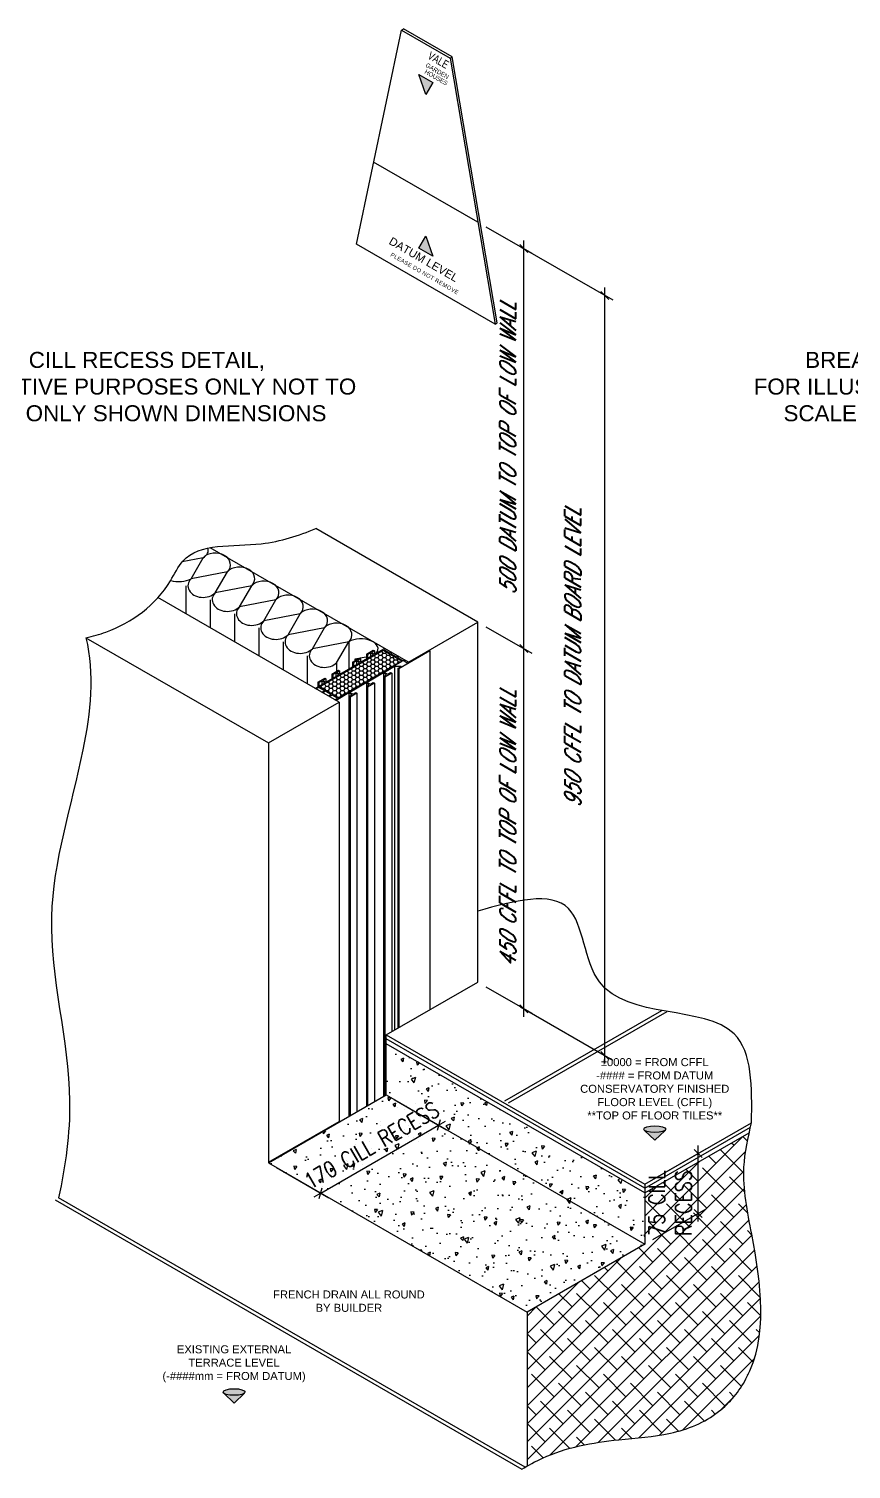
# Model space of a CAD drawing. Header units: millimetres. Extents: x 0 to 23312, y -3206 to 11448.
# Drawn here: x 1027 to 2054, y 5241 to 7041 of the extents above; entities that cross this region are included whole.
import ezdxf

# ---------------------------------------------------------------- set-up
doc = ezdxf.new("R2010")
doc.units = ezdxf.units.MM
doc.header["$LTSCALE"] = 10
doc.header["$PDMODE"] = 35
doc.linetypes.add('CENTER2', pattern=[1.125, 0.75, -0.125, 0.125, -0.125])
for name, color, linetype in [('03 - Datum', 11, 'CENTER2'), ('40 - Detail Outline', 142, 'Continuous'), ('41 - Detail', 7, 'Continuous'), ('42 - Detail Hatch', 251, 'Continuous')]:
    doc.layers.add(name, color=color, linetype=linetype)
doc.styles.add('-30DEGREE', font='romans.shx', dxfattribs={"width": 0.8, "height": 10})
doc.styles.add('1-2', font='romans.shx', dxfattribs={"width": 0.8, "height": 4})
doc.styles.add('30DEGREE', font='romans.shx', dxfattribs={"width": 0.8, "oblique": 30, "height": 10})
doc.dimstyles.new('-30 DEGREE', dxfattribs={"dimtxt": 10, "dimasz": 10, "dimexe": 10, "dimexo": 10, "dimgap": 10, "dimtad": 1, "dimdec": 0, "dimzin": 0, "dimdsep": 46, "dimtxsty": '-30DEGREE', "dimblk": 'OBLIQUE', "dimcen": 10, "dimdle": 10, "dimclrd": 251, "dimclre": 251, "dimclrt": 251, "dimadec": 0, "dimazin": 0, "dimtfac": 1, "dimtdec": 0, "dimtix": 1, "dimtmove": 1, "dimatfit": 3, "dimfxl": 1, "dimtolj": 1, "dimtzin": 0, "dimlwd": 25, "dimarcsym": 0})

# ---------------------------------------------------------------- blocks, each defined once
blk = doc.blocks.new('_Oblique')
at = {"color": 0, "linetype": 'ByBlock', "lineweight": -2}
blk.add_line((-0.5, -0.5), (0.5, 0.5), dxfattribs=at)
blk = doc.blocks.new('*D62')
at = {"layer": '42 - Detail Hatch', "color": 251, "lineweight": -2, "ltscale": 10, "transparency": 16777216}
for p, q in [((1806.517979557507, 5602.879086343028), (1873.104001618185, 5641.322544104026)), ((1806.517979557507, 5527.879086343028), (1873.104001618185, 5566.322544104026))]:
    blk.add_line(p, q, dxfattribs=at)
at = {"layer": '42 - Detail Hatch', "color": 251, "lineweight": 25, "ltscale": 10, "transparency": 16777216}
blk.add_line((1863.104001618185, 5550.54904141213), (1863.104001618185, 5645.54904141213), dxfattribs=at)
at = {"layer": 'Defpoints', "color": 0, "ltscale": 10, "transparency": 16777216}
for p in [(1863.104001618185, 5635.54904141213), (1796.517979557507, 5597.105583651131), (1796.517979557507, 5522.105583651131)]:
    blk.add_point(p, dxfattribs=at)
at = {"layer": '42 - Detail Hatch', "color": 251, "lineweight": 25, "ltscale": 10, "transparency": 16777216, "xscale": 10, "yscale": 10, "zscale": 10}
for p, rotation in [((1863.104001618185, 5635.54904141213), 90), ((1863.104001618185, 5560.54904141213), 270)]:
    blk.add_blockref('_Oblique', p, dxfattribs=dict(at, rotation=rotation))
at = {"layer": '42 - Detail Hatch', "color": 251, "ltscale": 10, "transparency": 16777216, "insert": (1828.104001618169, 5573.518000480402), "char_height": 10, "attachment_point": 5, "rotation": 90, "style": '-30DEGREE'}
blk.add_mtext('\\A1;{\\H2x;75 CILL\\PRECESS}', dxfattribs=at)
blk = doc.blocks.new('*D63')
at = {"layer": '42 - Detail Hatch', "color": 251, "lineweight": -2, "ltscale": 10, "transparency": 16777216}
for p, q in [((1483.490503945909, 5702.832080959244), (1548.866604614566, 5665.08717163963)), ((1336.266185302546, 5617.83208095923), (1401.642285971203, 5580.087171639616))]:
    blk.add_line(p, q, dxfattribs=at)
at = {"layer": '42 - Detail Hatch', "color": 251, "lineweight": 25, "ltscale": 10, "transparency": 16777216}
for p, q in [((1538.866604614566, 5670.860674331526), (1547.52685865241, 5675.860674331527)), ((1391.642285971203, 5585.860674331511), (1538.866604614566, 5670.860674331526)), ((1391.642285971203, 5585.860674331511), (1382.982031933359, 5580.86067433151))]:
    blk.add_line(p, q, dxfattribs=at)
at = {"layer": 'Defpoints', "color": 0, "ltscale": 10, "transparency": 16777216}
for p in [(1473.490503945908, 5708.60558365114), (1538.866604614566, 5670.860674331526), (1326.266185302546, 5623.605583651126)]:
    blk.add_point(p, dxfattribs=at)
at = {"layer": '42 - Detail Hatch', "color": 251, "lineweight": 25, "ltscale": 10, "transparency": 16777216, "xscale": 10, "yscale": 10, "zscale": 10}
for p, rotation in [((1538.866604614566, 5670.860674331526), 210.000000000003), ((1391.642285971203, 5585.860674331511), 30.00000000000293)]:
    blk.add_blockref('_Oblique', p, dxfattribs=dict(at, rotation=rotation))
at = {"layer": '42 - Detail Hatch', "color": 251, "ltscale": 10, "transparency": 16777216, "insert": (1455.254445292884, 5645.681182407207), "char_height": 10, "attachment_point": 5, "rotation": 30.000000000002917, "style": '-30DEGREE'}
blk.add_mtext('\\A1;{\\H2x;170 CILL RECESS}', dxfattribs=at)
blk = doc.blocks.new('*D51')
at = {"layer": '42 - Detail Hatch', "color": 251, "lineweight": -2, "ltscale": 10, "transparency": 16777216}
for p, q in [((1597.805857245444, 6293.832080959226), (1655.134975878309, 6260.733098884138)), ((1597.805857245444, 5843.832080959231), (1655.134975878309, 5810.733098884143))]:
    blk.add_line(p, q, dxfattribs=at)
at = {"layer": '42 - Detail Hatch', "color": 251, "lineweight": 25, "ltscale": 10, "transparency": 16777216}
blk.add_line((1645.134975878309, 5806.506601576039), (1645.134975878309, 6276.506601576034), dxfattribs=at)
at = {"layer": 'Defpoints', "color": 0, "ltscale": 10, "transparency": 16777216}
for p in [(1587.805857245444, 6299.605583651122), (1645.134975878309, 6266.506601576034), (1587.805857245444, 5849.605583651128)]:
    blk.add_point(p, dxfattribs=at)
at = {"layer": '42 - Detail Hatch', "color": 251, "lineweight": 25, "ltscale": 10, "transparency": 16777216, "xscale": 10, "yscale": 10, "zscale": 10}
for p, rotation in [((1645.134975878309, 6266.506601576034), 90), ((1645.134975878309, 5816.506601576039), 270)]:
    blk.add_blockref('_Oblique', p, dxfattribs=dict(at, rotation=rotation))
at = {"layer": '42 - Detail Hatch', "color": 251, "ltscale": 10, "transparency": 16777216, "insert": (1625.13497587831, 6041.506601576035), "char_height": 10, "attachment_point": 5, "rotation": 90, "style": '30DEGREE'}
blk.add_mtext('\\A1;{\\H2x;450 CFFL TO TOP OF LOW WALL}', dxfattribs=at)
blk = doc.blocks.new('*D52')
at = {"layer": '42 - Detail Hatch', "color": 251, "lineweight": -2, "ltscale": 10, "transparency": 16777216}
for p, q in [((1597.805857245444, 6793.832080959233), (1655.134975878309, 6760.733098884145)), ((1597.805857245444, 6293.83208095923), (1655.134975878309, 6260.733098884141))]:
    blk.add_line(p, q, dxfattribs=at)
at = {"layer": '42 - Detail Hatch', "color": 251, "lineweight": 25, "ltscale": 10, "transparency": 16777216}
blk.add_line((1645.134975878309, 6256.506601576038), (1645.134975878309, 6776.506601576041), dxfattribs=at)
at = {"layer": 'Defpoints', "color": 0, "ltscale": 10, "transparency": 16777216}
for p in [(1587.805857245444, 6799.60558365113), (1645.134975878309, 6766.506601576041), (1587.805857245444, 6299.605583651126)]:
    blk.add_point(p, dxfattribs=at)
at = {"layer": '42 - Detail Hatch', "color": 251, "lineweight": 25, "ltscale": 10, "transparency": 16777216, "xscale": 10, "yscale": 10, "zscale": 10}
for p, rotation in [((1645.134975878309, 6766.506601576041), 90), ((1645.134975878309, 6266.506601576038), 270)]:
    blk.add_blockref('_Oblique', p, dxfattribs=dict(at, rotation=rotation))
at = {"layer": '42 - Detail Hatch', "color": 251, "ltscale": 10, "transparency": 16777216, "insert": (1625.13497587831, 6516.506601576038), "char_height": 10, "attachment_point": 5, "rotation": 90, "style": '30DEGREE'}
blk.add_mtext('\\A1;{\\H2x;500 DATUM TO TOP OF LOW WALL}', dxfattribs=at)
blk = doc.blocks.new('*D53')
at = {"layer": '42 - Detail Hatch', "color": 251, "lineweight": -2, "ltscale": 10, "transparency": 16777216}
for p, q in [((1641.18304055261, 6768.788252500151), (1756.308182037106, 6702.320721073585)), ((1641.18304055261, 5818.78825250015), (1756.308182037106, 5752.320721073582))]:
    blk.add_line(p, q, dxfattribs=at)
at = {"layer": '42 - Detail Hatch', "color": 251, "lineweight": 25, "ltscale": 10, "transparency": 16777216}
blk.add_line((1746.308182037106, 5748.094223765478), (1746.308182037106, 6718.094223765481), dxfattribs=at)
at = {"layer": 'Defpoints', "color": 0, "ltscale": 10, "transparency": 16777216}
for p in [(1631.18304055261, 6774.561755192048), (1746.308182037106, 6708.094223765481), (1631.18304055261, 5824.561755192046)]:
    blk.add_point(p, dxfattribs=at)
at = {"layer": '42 - Detail Hatch', "color": 251, "lineweight": 25, "ltscale": 10, "transparency": 16777216, "xscale": 10, "yscale": 10, "zscale": 10}
for p, rotation in [((1746.308182037106, 6708.094223765481), 90), ((1746.308182037106, 5758.094223765478), 270)]:
    blk.add_blockref('_Oblique', p, dxfattribs=dict(at, rotation=rotation))
at = {"layer": '42 - Detail Hatch', "color": 251, "ltscale": 10, "transparency": 16777216, "insert": (1706.308182037089, 6255.094223765479), "char_height": 10, "attachment_point": 5, "rotation": 90, "style": '30DEGREE'}
blk.add_mtext('\\A1;{\\H2x;950 CFFL TO DATUM BOARD LEVEL}', dxfattribs=at)

msp = doc.modelspace()

# ---------------------------------------------------------------- hatches: boundary and pattern name
at = {"layer": '40 - Detail Outline', "ltscale": 10}
h = msp.add_hatch(dxfattribs=at)
h.set_pattern_fill('ANSI38', color=251, scale=5)
h.set_pattern_definition([(45, (-68149.67504561083, 15288.2289132566), (-11.22532015133644, 11.22532015133644), []), (135, (-68149.67504561083, 15288.2289132566), (-33.67596045400932, 11.22532015133644), [39.6875, -23.8125])])
edge = h.paths.add_edge_path()
edge.add_spline(control_points=[(1649.293660914144, 5244.752351091076), (1655.535199480317, 5248.342964150983), (1690.728964278195, 5266.858898912866), (1752.972314879892, 5278.165903897872), (1828.989497700674, 5282.22090290963), (1888.097522371678, 5306.115646477632), (1954.104958795052, 5386.785345069795), (1936.911580925178, 5504.14610446167), (1915.688021859587, 5604.894971607573), (1923.660445583472, 5646.961438260336), (1926.827261890689, 5661.33968288414)], knot_values=[45.20764034881536, 45.20764034881536, 45.20764034881536, 45.20764034881536, 66.85458782085135, 165.0664951873218, 229.9225210308296, 295.9706954940116, 349.2401267515318, 530.2604689720953, 614.5237427963617, 658.2394319704634, 658.2394319704634, 658.2394319704634, 658.2394319704634], degree=3, periodic=0)
edge.add_line((1926.827261890674, 5661.339682884129), (1796.517979557506, 5586.10558365117))
edge.add_line((1796.517979557506, 5586.10558365117), (1796.517979557506, 5522.105583651133))
edge.add_line((1796.517979557506, 5522.105583651133), (1649.293660914129, 5437.105583651126))
edge.add_line((1649.293660914129, 5437.105583651126), (1649.293660914129, 5244.752351091072))
h.paths.add_polyline_path([(1836.588564154543, 5551.918488767918), (1836.588564154543, 5610.319076395474), (1805.59177046896, 5592.423069217079), (1805.59177046896, 5534.022481589524)], flags=24)
at = {"layer": '41 - Detail', "ltscale": 2}
h = msp.add_hatch(dxfattribs=at)
h.set_pattern_fill('HONEY', color=251, angle=360, style=0)
h.set_pattern_definition([(0, (-100338.4164944767, 20061.34085354659), (4.762500000000001, 2.749630644999999), [3.175, -6.35]), (120, (-100338.4164944767, 20061.34085354659), (-4.76249998959419, 2.749630663023392), [3.175, -6.35]), (59.99999999999994, (-100338.4164944767, 20061.34085354659), (1.040581045020604e-08, 5.499261308023389), [-6.35, 3.175])])
h.paths.add_polyline_path([(1492.976075531053, 6250.855583651122), (1469.593389628874, 6264.355583651119), (1390.568571533568, 6218.730583651126), (1413.951257435747, 6205.230583651133)])
at = {"layer": '42 - Detail Hatch', "ltscale": 10}
h = msp.add_hatch(color=9, dxfattribs=at)
h.dxf.hatch_style = 1
h.paths.add_polyline_path([(1514.100540576947, 6984.271224248223), (1531.42104865265, 6974.271224248223), (1522.760794614799, 6959.271224248223)])
h = msp.add_hatch(color=9, dxfattribs=at)
h.dxf.hatch_style = 1
h.paths.add_polyline_path([(1522.760794614799, 6782.271224248223), (1531.421048652636, 6757.271224248223), (1514.100540576947, 6767.271224248223)])
h = msp.add_hatch(dxfattribs=at)
h.set_pattern_fill('AR-CONC', color=256, scale=0.25)
h.set_pattern_definition([(259.9999999999996, (1587.805857245443, 5849.605583651126), (-41.43652357501269, -19.3221703770544), [4.762499999999981, -52.38749999999985]), (204.9999999999997, (1587.805857245443, 5849.605583651126), (31.51253022245519, -36.95959270785816), [3.81, -41.9101460425]), (310.4514446999996, (1584.35282462234, 5847.995408094543), (-9.923994221979047, -56.28176133868956), [4.0475022, -44.52256115]), (256.1841999999996, (1594.155857245449, 5838.607061023064), (-63.94562495311736, -24.78244910552134), [7.14375, -78.58125]), (306.6355576099996, (1588.827062928202, 5836.541853523606), (-20.47123718829736, -83.2448441218279), [6.071255785, -66.78390204]), (201.1841511699997, (1594.155857245449, 5838.607061023064), (-20.47123719273818, -83.24484412087317), [5.7149917675, -62.86493298]), (230.9999999999996, (1587.069095931406, 5838.181691680078), (-45.60862837798151, 3.189265979625805), [4.7625, -52.3875]), (175.9999999999996, (1587.069095931406, 5838.181691680078), (9.642964126672481, -47.60311797678497), [3.81, -41.91]), (281.4514449999996, (1583.268376894772, 5838.447463856824), (-35.96566405928196, -44.4138521607281), [4.0475022, -44.5224844]), (247.4999999999996, (1587.805857245443, 5849.605583651126), (9.900677639838081, -18.69277832685688), [0, -41.402, 0, -42.545, 0, -42.06875]), (217.4999999999996, (1587.805857245443, 5849.605583651126), (-1.944309449292133, -30.04218850334298), [0, -24.257, 0, -40.4495, 0, -16.03375]), (177.4999999999996, (1600.069209975726, 5856.685833651125), (-30.07231798127483, -15.70851493850054), [0, -15.875, 0, -49.53, 0, -65.7225]), (167.4999999999996, (1605.568471289761, 5859.860833651128), (-28.8925971513547, -24.02114446424297), [0, -20.63749999999992, 0, -32.89299999999984, 0, -46.67249999999984])])
h.paths.add_polyline_path([(1473.490503945905, 5708.605583651131), (1326.266185302546, 5623.605583651126), (1649.29366091413, 5437.105583651127), (1796.5179795575, 5522.10558365113)])
h.paths.add_polyline_path([(1796.517979557506, 5522.105583651126), (1796.517979557506, 5586.105583651162), (1473.490503945909, 5772.605583651162), (1473.490503945909, 5708.60558365113)])
h.paths.add_polyline_path([(1371.891832332202, 5583.504749990208), (1558.334729975503, 5691.147607133074), (1534.004602956581, 5705.194612516866), (1347.561705313279, 5597.551755374)], flags=25)
h = msp.add_hatch(color=1, dxfattribs=at)
h.dxf.hatch_style = 1
h.set_gradient(color1=(132, 132, 132), rotation=180, tint=1)
edge = h.paths.add_edge_path()
edge.add_ellipse((1808.752602584846, 5665.842106625714), major_axis=(-13.77837980315537, 0), ratio=0.3005012333512041, start_angle=159.531827007046, end_angle=380.4681729929539)
edge.add_ellipse((1808.752602584846, 5665.842106625714), major_axis=(-13.77837980315537, 0), ratio=0.3005012333512041, start_angle=20.46817299295398, end_angle=159.531827007046)
h = msp.add_hatch(color=1, dxfattribs=at)
h.dxf.hatch_style = 1
h.set_gradient(color1=(132, 132, 132), rotation=180, tint=1)
edge = h.paths.add_edge_path()
edge.add_ellipse((1808.752602584846, 5665.842106625714), major_axis=(-13.77837980315537, 0), ratio=0.3005012333512041, start_angle=20.46817299295401, end_angle=159.531827007046, ccw=False)
edge.add_line((1795.844099020087, 5664.394255455376), (1808.752602584846, 5651.94518160935))
edge.add_line((1808.752602584846, 5651.94518160935), (1821.661106149605, 5664.394255455376))
h = msp.add_hatch(color=1, dxfattribs=at)
h.dxf.hatch_style = 1
h.set_gradient(color1=(132, 132, 132), rotation=180, tint=1)
edge = h.paths.add_edge_path()
edge.add_ellipse((1283.341668949849, 5337.35442244664), major_axis=(-13.77837980315537, 0), ratio=0.3005012333512041, start_angle=159.531827007046, end_angle=380.4681729929539)
edge.add_ellipse((1283.341668949849, 5337.35442244664), major_axis=(-13.77837980315537, 0), ratio=0.3005012333512041, start_angle=20.46817299295398, end_angle=159.531827007046)
h = msp.add_hatch(color=1, dxfattribs=at)
h.dxf.hatch_style = 1
h.set_gradient(color1=(132, 132, 132), rotation=180, tint=1)
edge = h.paths.add_edge_path()
edge.add_ellipse((1283.341668949849, 5337.35442244664), major_axis=(-13.77837980315537, 0), ratio=0.3005012333512041, start_angle=20.46817299295401, end_angle=159.531827007046, ccw=False)
edge.add_line((1270.43316538509, 5335.906571276301), (1283.341668949849, 5323.457497430275))
edge.add_line((1283.341668949849, 5323.457497430275), (1296.250172514607, 5335.906571276301))

# ---------------------------------------------------------------- linework, layer by layer
at = {"layer": '03 - Datum', "linetype": 'Continuous'}
for points in [[(1795.844099020087, 5664.394255455376), (1808.752602584846, 5651.94518160935)], [(1821.661106149605, 5664.394255455376), (1808.752602584846, 5651.94518160935)], [(1270.43316538509, 5335.906571276301), (1283.341668949849, 5323.457497430275)], [(1296.250172514607, 5335.906571276301), (1283.341668949849, 5323.457497430275)]]:
    msp.add_lwpolyline(points, dxfattribs=at)
for centre in [(1808.752602584846, 5665.842106625714), (1283.341668949849, 5337.35442244664)]:
    msp.add_ellipse(centre, major_axis=(-13.77837980315537, 0), ratio=0.3005012333512041, dxfattribs=at)
at = {"layer": '40 - Detail Outline', "ltscale": 10}
msp.add_lwpolyline([(1587.80585724544, 6799.60558365113), (1457.715731984129, 6874.713152489661)], dxfattribs=at)
at = {"layer": '41 - Detail', "color": 9, "ltscale": 10}
for points in [[(1609.363334993228, 6672.271224248223), (1436.15825423634, 6772.271224248223), (1492.449905482332, 7039.771224248223), (1553.071683747251, 7004.771224248223)], [(1531.42104865265, 6974.271224248223), (1522.760794614799, 6959.271224248223), (1514.100540576947, 6984.271224248223)]]:
    msp.add_lwpolyline(points, close=True, dxfattribs=at)
for points in [[(1492.449905482332, 7039.771224248223), (1495.047981693694, 7041.271224248223)], [(1611.96141120459, 6673.771224248223), (1555.669759958612, 7006.271224248223), (1495.047981693694, 7041.271224248223)], [(1553.071683747251, 7004.771224248223), (1555.669759958612, 7006.271224248223)], [(1531.421048652636, 6757.271224248223), (1514.100540576947, 6767.271224248223), (1522.760794614799, 6782.271224248223), (1531.421048652636, 6757.271224248223)], [(1609.363334993228, 6672.271224248223), (1611.96141120459, 6673.771224248223)], [(1587.805857245443, 6299.605583651119), (1385.318115305603, 6416.511935967686)], [(1501.203316866999, 6249.605583651119), (1253.327684909757, 6392.716646487181)], [(1414.600776488555, 6199.605583651119), (1188.34250869069, 6330.235855470593)], [(1473.490503945909, 5708.60558365113), (1473.490503945909, 5783.60558365113), (1587.805857245443, 5849.605583651122), (1587.805857245443, 6299.605583651119)], [(1501.203316866999, 6249.605583651119), (1587.805857245443, 6299.605583651119)], [(1098.3621025242, 6280.186067192612), (1326.266185302546, 6148.605583651119), (1326.266185302546, 5623.605583651126)], [(1326.266185302546, 6148.605583651119), (1414.600776488555, 6199.605583651119)], [(1414.600776488555, 6199.605583651119), (1414.600776488555, 5674.605583651126)], [(1473.490503945909, 5783.60558365113), (1796.517979557506, 5597.10558365113)], [(1326.266185302546, 5623.605583651126), (1473.490503945909, 5708.605583651133)], [(1473.490503945909, 5708.60558365113), (1796.517979557506, 5522.105583651126)], [(1796.517979557506, 5597.105583651133), (1929.690023678832, 5673.992499173117)], [(1326.266185302546, 5623.605583651126), (1649.293660914144, 5437.105583651119)], [(1796.517979557506, 5597.10558365113), (1796.517979557506, 5522.10558365113)], [(1647.009291196923, 5243.424465122305), (1064.148331061876, 5579.939397356382)], [(1796.517979557506, 5522.105583651133), (1649.293660914129, 5437.105583651126)], [(1649.293660914129, 5437.105583651126), (1649.293660914129, 5244.752351091083)]]:
    msp.add_lwpolyline(points, dxfattribs=at)
at = {"layer": '41 - Detail', "color": 251, "ltscale": 2}
for points in [[(1470.02640233078, 6236.105583651126), (1449.674805341838, 6224.355583651126), (1453.571919658873, 6222.105583651126), (1457.252527624962, 6224.230583651126), (1458.551565730636, 6223.480583651133), (1449.891311692784, 6218.480583651126), (1448.59227358711, 6219.230583651126), (1452.2728815532, 6221.355583651126), (1448.375767236165, 6223.605583651126), (1428.024170247224, 6211.855583651126), (1431.921284564258, 6209.605583651126), (1435.601892530347, 6211.730583651126), (1436.900930636021, 6210.980583651133), (1428.240676598169, 6205.980583651126), (1426.941638492496, 6206.730583651126), (1430.622246458585, 6208.855583651126), (1426.72513214155, 6211.105583651126), (1410.70366217152, 6201.855583651119), (1409.404624065847, 6202.605583651119), (1412.652219330059, 6204.480583651126), (1405.724016099787, 6208.480583651126), (1402.476420835574, 6206.605583651119), (1401.177382729901, 6207.355583651119), (1404.424977994113, 6209.230583651126), (1397.496774763841, 6213.230583651126), (1394.249179499628, 6211.355583651115), (1392.950141393955, 6212.105583651115), (1396.197736658167, 6213.980583651126), (1389.269533427895, 6217.980583651126), (1386.021938163668, 6216.105583651111), (1384.722900057994, 6216.855583651111), (1396.847255711004, 6223.855583651126), (1392.950141393969, 6226.105583651126), (1389.26953342788, 6223.980583651126), (1387.970495322207, 6224.730583651126), (1396.630749360058, 6229.730583651126), (1397.929787465732, 6228.980583651126), (1394.249179499643, 6226.855583651126), (1398.146293816677, 6224.605583651126), (1414.167763786693, 6233.855583651126), (1410.270649469658, 6236.105583651126), (1406.590041503569, 6233.980583651126), (1405.291003397896, 6234.730583651126), (1413.951257435747, 6239.730583651126), (1415.250295541421, 6238.980583651126), (1411.569687575331, 6236.855583651126), (1415.466801892366, 6234.605583651126), (1440.148525900219, 6248.855583651126), (1436.251411583184, 6251.105583651126), (1432.570803617095, 6248.980583651126), (1431.271765511422, 6249.730583651126), (1439.932019549273, 6254.730583651126), (1441.231057654947, 6253.980583651126), (1437.550449688857, 6251.855583651126), (1441.447564005892, 6249.605583651126), (1457.469033975908, 6258.855583651126), (1453.571919658873, 6261.105583651126), (1449.891311692784, 6258.980583651126), (1448.59227358711, 6259.730583651126), (1457.252527624962, 6264.730583651126), (1458.551565730636, 6263.980583651126), (1454.870957764546, 6261.855583651126), (1458.768072081581, 6259.605583651126), (1471.108934085507, 6266.730583651126), (1472.407972191181, 6265.980583651126), (1470.892427734562, 6265.105583651126), (1477.863932235032, 6261.080583651128), (1479.595983042597, 6262.080583651128), (1480.678514797325, 6261.455583651128), (1478.94646398976, 6260.455583651128), (1486.221077381543, 6256.255583651127), (1487.953128189107, 6257.255583651127), (1489.035659943835, 6256.630583651127), (1487.303609136271, 6255.630583651127), (1494.578222528053, 6251.430583651127), (1496.310273335618, 6252.430583651127), (1497.392805090346, 6251.805583651127), (1495.660754282781, 6250.805583651127), (1499.471266059435, 6248.605583651119), (1526.751066278663, 6264.355583651126), (1528.050104384336, 6263.605583651126), (1489.078961214033, 6241.105583651126), (1487.77992310836, 6241.855583651126), (1491.89354377634, 6244.230583651126), (1483.882808791325, 6244.105583651126), (1471.325440436453, 6236.855583651126), (1475.222554753488, 6234.605583651126), (1478.903162719577, 6236.730583651126), (1480.20220082525, 6235.980583651133), (1471.541946787399, 6230.980583651126), (1470.242908681725, 6231.730583651126), (1473.923516647814, 6233.855583651126)], [(1492.976075531053, 6250.855583651122), (1469.593389628874, 6264.355583651119), (1390.568571533568, 6218.730583651126), (1413.951257435747, 6205.230583651133)]]:
    msp.add_lwpolyline(points, close=True, dxfattribs=at)
for points in [[(1528.050104384336, 6263.605583651126), (1528.050104384336, 5815.105583651137)], [(1470.242908681725, 6231.730583651126), (1470.242908681725, 5706.73058365114)], [(1471.541946787399, 6230.980583651126), (1471.541946787399, 5707.480583651137)], [(1480.20220082525, 6235.980583651133), (1480.20220082525, 5787.48058365114)], [(1487.77992310836, 6241.855583651126), (1489.078961214033, 6241.105583651126)], [(1487.77992310836, 6241.855583651126), (1487.77992310836, 5791.855583651137)], [(1489.078961214033, 6241.105583651126), (1489.078961214033, 5792.605583651133)], [(1448.59227358711, 6219.230583651126), (1448.59227358711, 5694.230583651133)], [(1449.891311692784, 6218.480583651126), (1449.891311692784, 5694.980583651137)], [(1458.551565730636, 6223.480583651133), (1458.551565730636, 5699.98058365114)], [(1426.941638492496, 6206.730583651126), (1426.941638492496, 5681.730583651133)], [(1428.240676598169, 6205.980583651126), (1428.240676598169, 5682.480583651137)], [(1436.900930636021, 6210.980583651133), (1436.900930636021, 5687.48058365114)]]:
    msp.add_lwpolyline(points, dxfattribs=at)
at = {"layer": '41 - Detail', "color": 251, "ltscale": 10}
msp.add_lwpolyline([(1059.81820404295, 5577.439397356382), (1642.754241615953, 5240.881119143287)], dxfattribs=at)
at = {"layer": '42 - Detail Hatch', "ltscale": 10}
for points in [[(1229.588141214216, 6353.922678430263), (1244.743585780434, 6380.172678430263), (1218.666910070268, 6375.154219849985)], [(1259.899030346668, 6336.422678430263), (1275.054474912886, 6362.672678430263), (1229.588141214201, 6353.922678430263)], [(1223.310550531078, 6345.172678430263), (1223.310550531078, 6310.047047101012)], [(1290.209919479119, 6318.922678430255), (1305.365364045338, 6345.172678430255), (1259.899030346653, 6336.422678430255)], [(1253.62143966353, 6327.672678430255), (1253.62143966353, 6292.547047101016)], [(1320.520808611571, 6301.422678430255), (1335.67625317779, 6327.672678430255), (1290.209919479105, 6318.922678430255)], [(1283.932328795982, 6310.172678430255), (1283.932328795982, 6275.047047101016)], [(1350.831697744023, 6283.922678430248), (1365.987142310242, 6310.172678430248), (1320.520808611557, 6301.422678430248)], [(1314.243217928434, 6292.672678430248), (1314.243217928434, 6257.547047101016)], [(1381.14258687649, 6266.422678430255), (1396.298031442708, 6292.672678430255), (1350.831697744023, 6283.922678430255)], [(1344.5541070609, 6275.172678430255), (1344.5541070609, 6240.047047101012)], [(1411.453476008941, 6248.922678430263), (1426.60892057516, 6275.172678430263), (1381.142586876475, 6266.422678430263)], [(1426.60892057516, 6275.172678430263), (1426.60892057516, 6241.038488871982)], [(1374.864996193352, 6257.672678430263), (1374.864996193352, 6222.547047101016)], [(1411.453476008941, 6248.922678430266), (1411.453476008941, 6238.288488871985)], [(1439.08191092734, 6254.239773209414), (1434.186642858284, 6253.297678430274)], [(1434.186642858284, 6253.297678430274), (1435.818398881308, 6252.35558365113)], [(1434.186642858284, 6253.297678430274), (1434.186642858284, 6251.413488871993)], [(1448.59227358711, 6256.070043356649), (1440.35707386024, 6254.48517843027)], [(1621.580847993039, 5701.10558365113), (1817.563018002122, 5814.255942262229)], [(1625.910975011965, 5698.60558365113), (1824.179256331012, 5813.075829242433)], [(1796.517979557506, 5592.105583651122), (1473.490503945909, 5778.605583651126)], [(1796.517979557506, 5586.105583651162), (1473.490503945909, 5772.605583651162)], [(1326.266185302546, 5624.605583651126), (1414.600776488555, 5675.605583651126)], [(1796.517979557506, 5592.105583651133), (1928.373001403259, 5668.232116007781)], [(1796.517979557492, 5586.105583651162), (1926.827261890704, 5661.339682884147)]]:
    msp.add_lwpolyline(points, dxfattribs=at)
at = {"layer": '42 - Detail Hatch', "ltscale": 2}
for points in [[(1431.271765511422, 6249.730583651126), (1431.271765511422, 6243.730583651126)], [(1432.570803617095, 6248.980583651126), (1432.570803617095, 6244.480583651122)], [(1436.251411583184, 6251.105583651126), (1436.251411583184, 6246.605583651126)], [(1441.231057654947, 6253.980583651126), (1441.231057654947, 6249.730583651126)], [(1448.59227358711, 6259.730583651126), (1448.59227358711, 6253.730583651126)], [(1449.891311692784, 6258.980583651126), (1449.891311692784, 6254.480583651122)], [(1453.571919658873, 6261.105583651126), (1453.571919658873, 6256.605583651126)], [(1458.551565730636, 6263.980583651126), (1458.551565730636, 6259.730583651126)], [(1405.291003397896, 6234.730583651126), (1405.291003397896, 6228.730583651126)], [(1406.590041503569, 6233.980583651126), (1406.590041503569, 6229.480583651122)], [(1410.270649469658, 6236.105583651126), (1410.270649469658, 6231.605583651126)], [(1415.250295541421, 6238.980583651126), (1415.250295541421, 6234.730583651126)], [(1470.02640233078, 6236.105583651126), (1470.02640233078, 5706.60558365114)], [(1483.882808791325, 6244.105583651126), (1483.882808791325, 5789.605583651133)], [(1387.970495322207, 6224.730583651126), (1387.970495322207, 6218.730583651126)], [(1389.26953342788, 6223.980583651126), (1389.26953342788, 6219.480583651122)], [(1392.950141393969, 6226.105583651126), (1392.950141393969, 6221.605583651126)], [(1397.929787465732, 6228.980583651126), (1397.929787465732, 6224.730583651126)], [(1448.592273587125, 6223.48058365113), (1448.592273587125, 5699.98058365114)], [(1426.72513214155, 6211.105583651126), (1426.72513214155, 5681.605583651133)]]:
    msp.add_lwpolyline(points, dxfattribs=at)
at = {"layer": '42 - Detail Hatch', "ltscale": 10}
for centre, major_axis, ratio, start_param, end_param in [((1229.588141214201, 6388.922678430263), (21.43303524935404, 1.312394900706691e-15), 0.5773502691894924, -0.7853981633976218, 0.2611438075710306), ((1259.899030346653, 6371.422678430263), (18.97509391004606, 0.06260050009633478), 0.7681307664193953, -0.6481997980573974, 2.493392855532396), ((1290.209919479105, 6353.922678430255), (18.97509391004606, 0.06260050009633478), 0.7681307664193953, -0.6481997980573974, 2.493392855532396), ((1214.432696647983, 6362.672678430263), (21.43303524935363, 1.781211996664044e-12), 0.5773502691895698, 4.216363236933049, 5.497787143781936), ((1244.743585780434, 6345.172678430263), (18.9750939100479, 0.06260050008817113), 0.7681307664192837, 2.493392855532917, 5.634985509122711), ((1320.520808611557, 6336.422678430255), (18.97509391004606, 0.06260050009633478), 0.7681307664193953, -0.6481997980573974, 2.493392855532396), ((1275.054474912886, 6327.672678430255), (18.9750939100479, 0.06260050008817113), 0.7681307664192837, 2.493392855532917, 5.634985509122711), ((1350.831697744009, 6318.922678430248), (18.97509391004606, 0.06260050009633478), 0.7681307664193953, -0.6481997980573974, 2.493392855532396), ((1305.365364045338, 6310.172678430255), (18.9750939100479, 0.06260050008817113), 0.7681307664192837, 2.493392855532917, 5.634985509122711), ((1335.67625317779, 6292.672678430248), (18.9750939100479, 0.06260050008817113), 0.7681307664192837, 2.493392855532917, 5.634985509122711), ((1381.142586876475, 6301.422678430255), (18.97509391004606, 0.06260050009633478), 0.7681307664193953, -0.6481997980573974, 2.493392855532396), ((1365.987142310256, 6275.172678430255), (18.9750939100479, 0.06260050008817113), 0.7681307664192837, 2.493392855532917, 5.634985509122711), ((1411.453476008927, 6283.922678430263), (18.97509391004606, 0.06260050009633478), 0.7681307664193953, -0.6481997980573974, 2.493392855532396), ((1396.298031442708, 6257.672678430263), (18.9750939100479, 0.06260050008817113), 0.7681307664192837, 2.493392855532917, 5.634985509122711), ((1441.764365141393, 6266.422678430274), (-21.4330352493511, 1.847839254483843e-12), 0.5773502691897323, 2.672068871947399, 5.497787143782392)]:
    msp.add_ellipse(centre, major_axis=major_axis, ratio=ratio, start_param=start_param, end_param=end_param, dxfattribs=at)
for points, knots in [([(1098.362102524185, 6280.186067192608), (1106.823436322313, 6282.06052301465), (1148.261296746885, 6293.270719499873), (1194.075228702608, 6327.07598216087), (1227.978203318792, 6401.126786446046), (1310.881602673512, 6389.577087791346), (1364.081828895284, 6407.963792944673), (1385.318115305603, 6416.511935967686)], [36.34769882126906, 36.34769882126906, 36.34769882126906, 36.34769882126906, 62.34801292292265, 165.1583811446548, 194.3562468223562, 294.7625626954252, 364.7706365913365, 364.7706365913365, 364.7706365913365, 364.7706365913365]), ([(1098.362102524185, 6280.186067192612), (1109.386505642844, 6234.926322412077), (1095.556372716801, 6113.587515176685), (1031.750889832136, 5927.007306982687), (1089.37831299075, 5736.471242697724), (1072.796011089257, 5620.097762418172), (1064.148331061861, 5579.939397356389)], [34.36105444507509, 34.36105444507509, 34.36105444507509, 34.36105444507889, 174.854905447921, 387.8926210607093, 619.346900068496, 741.9662804067325, 741.9662804067325, 741.9662804067325, 741.9662804067325]), ([(1642.754241615967, 5240.881119143287), (1651.089274892231, 5245.947872618195), (1688.165858631368, 5266.393290168391), (1752.972314879892, 5278.165903897872), (1828.989497700674, 5282.22090290963), (1888.097522371678, 5306.115646477632), (1954.104958795052, 5386.785345069795), (1936.911580925178, 5504.14610446167), (1914.807368221762, 5609.075460661505), (1925.426141213331, 5655.393760324354), (1929.690023678832, 5673.99249917311)], [37.60130570985804, 37.60130570985804, 37.60130570985804, 37.60130570985804, 66.85458782085135, 165.0664951873218, 229.9225210308296, 295.9706954940116, 349.2401267515318, 530.2604689720953, 614.5237427963617, 671.0610968659073, 671.0610968659073, 671.0610968659073, 671.0610968659073])]:
    msp.add_open_spline(points, degree=3, knots=knots, dxfattribs=at)
msp.add_spline([(1929.690023678817, 5673.99249917311), (1907.916484890168, 5784.919072461871), (1739.658401895384, 5850.015867390077), (1701.061620474921, 5941.633537538295), (1587.805857245443, 5938.542995394902)], degree=3, dxfattribs=at)

# ---------------------------------------------------------------- texts
at = {"color": 3, "attachment_point": 8, "style": '1-2'}
for s, insert, char_height, width in [('{\\fArial|b0|i0|c0|p34;\\W1; DOOR CILL RECESS DETAIL,\\PFOR ILLUSTRATIVE PURPOSES ONLY NOT TO SCALE, USE ONLY SHOWN DIMENSIONS}', (1124.736810816056, 6547.043338522417), 20, 693.1686428504785), ('{\\fArial|b0|i0|c0|p34;\\W1;BREAKFRONT CILL RECESS DETAIL,\\PFOR ILLUSTRATIVE PURPOSES ONLY NOT TO SCALE, USE ONLY SHOWN DIMENSIONS}', (2243.548849469761, 6547.043338522421), 20, 693.1686428504785), ('{\\fArial|b0|i0|c0|p34;\\W1;±0000 = FROM CFFL\\P-#### = FROM DATUM\\PCONSERVATORY FINISHED FLOOR LEVEL (CFFL)\\P**TOP OF FLOOR TILES**}', (1808.752602584846, 5677.871344454888), 10, 193.5456789625626), ('{\\fArial|b0|i0|c0|p34;\\W1;FRENCH DRAIN ALL ROUND BY BUILDER}', (1426.80847667006, 5437.479416925577), 10, 193.5456789625626), ('{\\fArial|b0|i0|c0|p34;\\W1;EXISTING EXTERNAL TERRACE LEVEL\\P(-####mm = FROM DATUM)}', (1283.341668949849, 5349.383660275814), 10, 193.5456789625626)]:
    msp.add_mtext(s, dxfattribs=dict(at, insert=insert, char_height=char_height, width=width))
at = {"layer": '42 - Detail Hatch', "color": 9, "ltscale": 10, "rotation": 330, "style": '-30DEGREE'}
for s, width, insert, char_height, attachment_point in [('\\pxqj;{\\fNew Century Schoolbook|b0|i0|c0|p18;VALE}', 16.7297107152408, (1543.69286571131, 7004.954711760103), 10, 3), ('\\pxqj;{\\fNew Century Schoolbook|b0|i0|c0|p18;HOUSES}', 16.7297107152408, (1537.998739220792, 6982.404731164424), 5.6, 3), ('\\pxqj;{\\fNew Century Schoolbook|b0|i0|c0|p18;GARDEN}', 16.7297107152408, (1539.168349153093, 6990.60538774712), 5.6, 3), ('\\pxqc;{\\fArial|b0|i0|c0|p34;\\W1;DATUM LEVEL}', 159.2885223718476, (1522.760794614799, 6757.271224248223), 10, 2), ('\\pxqc;{\\fArial|b0|i0|c0|p34;\\T1.1;PLEASE DO NOT REMOVE}', 159.2885223718476, (1522.760794614799, 6737.428395426279), 5, 2)]:
    msp.add_mtext_dynamic_manual_height_columns(s, width=width, gutter_width=20, heights=[0], dxfattribs=dict(at, insert=insert, char_height=char_height, attachment_point=attachment_point))

# ---------------------------------------------------------------- dimensions: what is measured, and where the dimension line sits
at = {"layer": '42 - Detail Hatch', "color": 1, "ltscale": 10}
for p1, p2, distance, override, picture, middle in [((1587.805857245443, 6299.605583651122), (1587.805857245443, 6799.605583651126), -57.329118632866084, {"dimpost": ' DATUM TO TOP OF LOW WALL', "dimtxsty": '30DEGREE'}, '*D52', (1625.13497587831, 6516.506601576038)), ((1587.805857245443, 5849.605583651126), (1587.805857245443, 6299.605583651119), -57.329118632866084, {"dimpost": ' CFFL TO TOP OF LOW WALL', "dimtxsty": '30DEGREE'}, '*D51', (1625.13497587831, 6041.506601576035)), ((1326.266185302546, 5623.605583651126), (1473.490503945909, 5708.60558365114), -65.37610066865571, {"dimpost": ' CILL RECESS'}, '*D63', (1455.254445292884, 5645.681182407207))]:
    dim = msp.add_aligned_dim(p1=p1, p2=p2, distance=distance, text='{\\H2x;<>}', dimstyle='-30 DEGREE', override=override, dxfattribs=at)
    dim.commit()
    dim.dimension.update_dxf_attribs({"geometry": picture, "text_midpoint": middle})
for base, p1, p2, override, picture, middle in [((1746.308182037106, 6708.094223765481), (1631.183040552609, 5824.561755192044), (1631.183040552609, 6774.561755192044), {"dimpost": ' CFFL TO DATUM BOARD LEVEL', "dimtxsty": '30DEGREE'}, '*D53', (1726.308182037089, 6255.094223765479)), ((1863.104001618185, 5635.54904141213), (1796.517979557506, 5522.10558365113), (1796.517979557506, 5597.10558365113), {"dimpost": ' CILL\\PRECESS'}, '*D62', (1863.104001618169, 5573.518000480402))]:
    dim = msp.add_linear_dim(base=base, p1=p1, p2=p2, angle=90, text='{\\H2x;<>}', dimstyle='-30 DEGREE', override=override, dxfattribs=at)
    dim.commit()
    dim.dimension.update_dxf_attribs({"geometry": picture, "text_midpoint": middle, "dimtype": 161})

doc.saveas('drawing.dxf')
